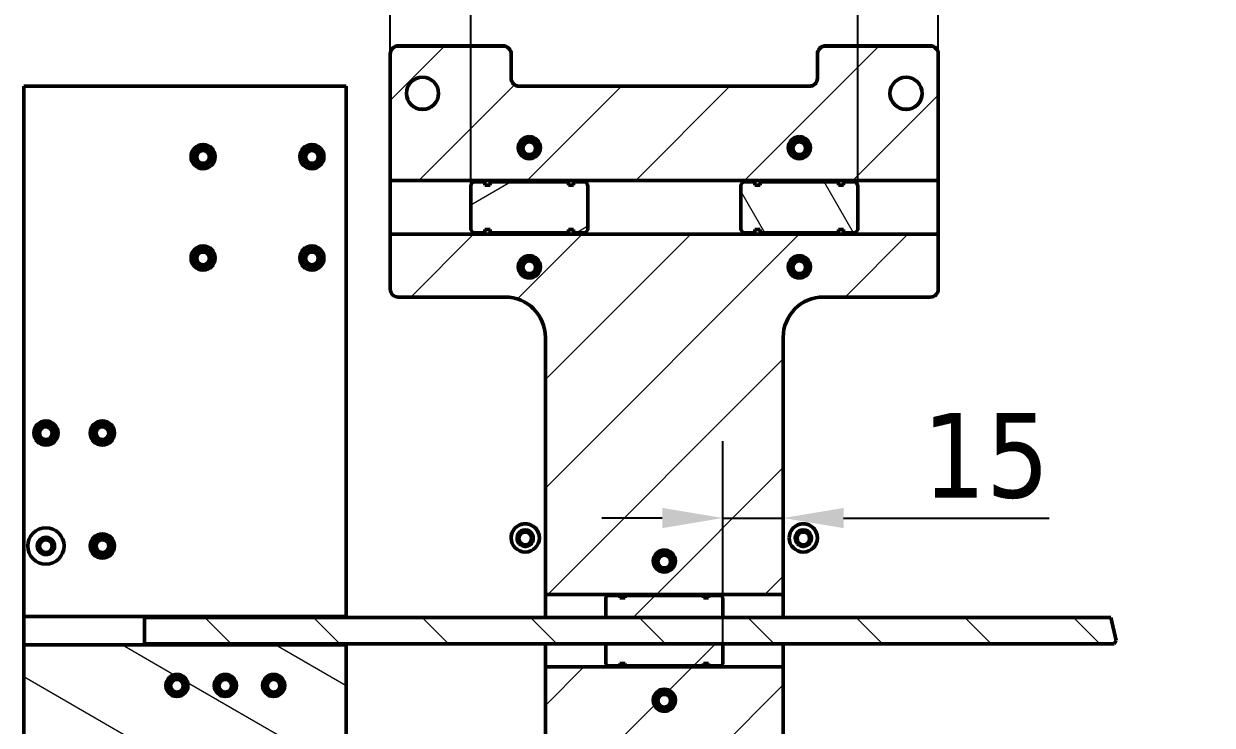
# Model space of a CAD drawing. Header units: millimetres. Extents: x -1901 to 2520, y -3919 to 1782.
# Drawn here: x 198.3 to 493.2, y 511.4 to 685.4 of the extents above; entities that cross this region are included whole.
import ezdxf

# ---------------------------------------------------------------- set-up
doc = ezdxf.new("R2010")
doc.units = ezdxf.units.MM
doc.header["$LTSCALE"] = 6
for name, color, linetype, lineweight in [('Break Line (ISO)', 7, 'Continuous', 50), ('Dimension (ISO)', 7, 'Continuous', 25), ('Hatch (ISO)', 7, 'Continuous', 18), ('Visible (ISO)', 7, 'Continuous', 50)]:
    doc.layers.add(name, color=color, linetype=linetype, lineweight=lineweight)
doc.styles.add('Note Text (ISO)', font='tahoma.ttf')
doc.dimstyles.new('Default - Method 1b (ISO)', dxfattribs={"dimscale": 6, "dimtxt": 3.5, "dimasz": 2.5, "dimexe": 3.175, "dimexo": 0, "dimgap": 0.762, "dimtad": 1, "dimtoh": 1, "dimrnd": 1e-08, "dimtxsty": 'Note Text (ISO)', "dimcen": 0.09, "dimdle": 10, "dimclrd": 256, "dimclre": 256, "dimclrt": 256, "dimazin": 2, "dimtfac": 1, "dimtmove": 0, "dimatfit": 3, "dimfxl": 0, "dimtolj": 1, "dimlwd": -1, "dimlwe": -1, "dimarcsym": 0})
pattern_1 = [(45, (0, 0), (-13.4704, 13.4704), [])]

# ---------------------------------------------------------------- blocks, each defined once
blk = doc.blocks.new('*D40')
at = {"layer": 'Defpoints', "color": 0}
for p in [(309.2, 692.77), (289.2, 646.49), (309.2, 639.82)]:
    blk.add_point(p, dxfattribs=at)
at = {"layer": 'Dimension (ISO)'}
for p, q in [((289.2, 646.49), (289.2, 711.82)), ((309.2, 639.82), (309.2, 711.82)), ((274.2, 692.77), (221.23, 692.77)), ((309.2, 692.77), (289.2, 692.77)), ((324.2, 692.77), (339.2, 692.77))]:
    blk.add_line(p, q, dxfattribs=at)
for points in [[(274.2, 695.27), (274.2, 690.27), (289.2, 692.77)], [(324.2, 695.27), (324.2, 690.27), (309.2, 692.77)]]:
    blk.add_solid(points, dxfattribs=at)
at = {"layer": 'Dimension (ISO)', "insert": (225.8, 719.21), "char_height": 21, "attachment_point": 1, "style": 'Note Text (ISO)'}
blk.add_mtext('\\A1;20', dxfattribs=at)
blk = doc.blocks.new('*D41')
at = {"layer": 'Defpoints', "color": 0}
for p in [(405.2, 692.77), (309.2, 645.34), (405.2, 639.82)]:
    blk.add_point(p, dxfattribs=at)
at = {"layer": 'Dimension (ISO)'}
for p, q in [((309.2, 645.34), (309.2, 711.82)), ((405.2, 639.82), (405.2, 711.82)), ((324.2, 692.77), (390.2, 692.77))]:
    blk.add_line(p, q, dxfattribs=at)
for points in [[(324.2, 695.27), (324.2, 690.27), (309.2, 692.77)], [(390.2, 695.27), (390.2, 690.27), (405.2, 692.77)]]:
    blk.add_solid(points, dxfattribs=at)
at = {"layer": 'Dimension (ISO)', "insert": (342.38, 719.2), "char_height": 21, "attachment_point": 1, "style": 'Note Text (ISO)'}
blk.add_mtext('\\A1;96', dxfattribs=at)
blk = doc.blocks.new('*D42')
at = {"layer": 'Defpoints', "color": 0}
for p in [(425.2, 692.77), (405.2, 645.34), (425.2, 639.82)]:
    blk.add_point(p, dxfattribs=at)
at = {"layer": 'Dimension (ISO)'}
for p, q in [((405.2, 645.34), (405.2, 711.82)), ((425.2, 639.82), (425.2, 711.82)), ((390.2, 692.77), (375.2, 692.77)), ((405.2, 692.77), (425.2, 692.77)), ((440.2, 692.77), (493.17, 692.77))]:
    blk.add_line(p, q, dxfattribs=at)
for points in [[(390.2, 695.27), (390.2, 690.27), (405.2, 692.77)], [(440.2, 695.27), (440.2, 690.27), (425.2, 692.77)]]:
    blk.add_solid(points, dxfattribs=at)
at = {"layer": 'Dimension (ISO)', "insert": (459.77, 719.21), "char_height": 21, "attachment_point": 1, "style": 'Note Text (ISO)'}
blk.add_mtext('\\A1;20', dxfattribs=at)
blk = doc.blocks.new('*D46')
at = {"layer": 'Defpoints', "color": 0}
for p in [(386.7, 562.78), (386.7, 543.82), (371.7, 531.57)]:
    blk.add_point(p, dxfattribs=at)
at = {"layer": 'Dimension (ISO)'}
for p, q in [((371.7, 531.57), (371.7, 581.83)), ((386.7, 543.82), (386.7, 581.83)), ((356.7, 562.78), (341.7, 562.78)), ((371.7, 562.78), (386.7, 562.78)), ((401.7, 562.78), (452.68, 562.78))]:
    blk.add_line(p, q, dxfattribs=at)
for points in [[(356.7, 565.28), (356.7, 560.28), (371.7, 562.78)], [(401.7, 565.28), (401.7, 560.28), (386.7, 562.78)]]:
    blk.add_solid(points, dxfattribs=at)
at = {"layer": 'Dimension (ISO)', "insert": (421.27, 588.86), "char_height": 21, "attachment_point": 1, "style": 'Note Text (ISO)'}
blk.add_mtext('\\A1;15', dxfattribs=at)

msp = doc.modelspace()

# ---------------------------------------------------------------- hatches: boundary and pattern name
at = {"layer": 'Hatch (ISO)'}
h = msp.add_hatch(dxfattribs=at)
h.set_pattern_fill('ANSI31', color=256, scale=152.4, style=0)
h.set_pattern_definition(pattern_1)
h.paths.add_polyline_path([(289.2, 441.846), (425.2, 441.846), (425.2, 462.637), (289.2, 462.637)])
edge = h.paths.add_edge_path(flags=0)
edge.add_ellipse((297.2, 451.596), major_axis=(0, 4), ratio=0.9999952, start_angle=0, end_angle=360)
edge = h.paths.add_edge_path(flags=0)
edge.add_ellipse((417.2, 451.596), major_axis=(0, 4), ratio=0.9999952, start_angle=0, end_angle=360)
edge = h.paths.add_edge_path(flags=0)
edge.add_ellipse((390.7, 455.079), major_axis=(0, -2.75), ratio=0.9999952, start_angle=0, end_angle=360)
edge = h.paths.add_edge_path(flags=0)
edge.add_ellipse((323.7, 455.079), major_axis=(0, -2.75), ratio=0.9999952, start_angle=0, end_angle=360)
edge = h.paths.add_edge_path()
edge.add_ellipse((423.2, 490.113), major_axis=(0, 2), ratio=0.9999952, start_angle=270, end_angle=360)
edge.add_line((423.2, 492.113), (396.7, 492.113))
edge.add_ellipse((396.7, 502.114), major_axis=(0, -10), ratio=0.9999952, start_angle=270, end_angle=360, ccw=False)
edge.add_line((386.7, 502.114), (386.7, 525.851))
edge.add_line((386.7, 525.851), (327.7, 525.851))
edge.add_line((327.7, 525.851), (327.7, 502.114))
edge.add_ellipse((317.7, 502.114), major_axis=(0, -10), ratio=0.9999952, start_angle=0, end_angle=90, ccw=False)
edge.add_line((317.7, 492.113), (305.6, 492.113))
edge.add_line((305.6, 492.113), (291.2, 492.113))
edge.add_ellipse((291.2, 490.113), major_axis=(0, 2), ratio=0.9999952, start_angle=0, end_angle=7.52425)
edge.add_ellipse((291.2, 490.113), major_axis=(0, 2), ratio=0.9999952, start_angle=7.52425, end_angle=90)
edge.add_line((289.2, 490.113), (289.2, 477.015))
edge.add_line((289.2, 477.015), (425.2, 477.015))
edge.add_line((425.2, 477.015), (425.2, 490.113))
edge = h.paths.add_edge_path(flags=0)
edge.add_ellipse((323.7, 484.613), major_axis=(0, -2.75), ratio=0.9999952, start_angle=0, end_angle=360)
edge = h.paths.add_edge_path(flags=0)
edge.add_ellipse((390.7, 484.613), major_axis=(0, -2.75), ratio=0.9999952, start_angle=0, end_angle=360)
edge = h.paths.add_edge_path(flags=0)
edge.add_ellipse((357.2, 517.596), major_axis=(0, -2.75), ratio=0.9999952, start_angle=0, end_angle=360)
edge = h.paths.add_edge_path()
edge.add_ellipse((317.2, 677.847), major_axis=(0, 2), ratio=0.9999952, start_angle=270, end_angle=360)
edge.add_line((317.2, 679.847), (291.2, 679.847))
edge.add_ellipse((291.2, 677.847), major_axis=(0, 2), ratio=0.9999952, start_angle=0, end_angle=90)
edge.add_line((289.2, 677.847), (289.2, 646.494))
edge.add_line((289.2, 646.494), (425.2, 646.494))
edge.add_line((425.2, 646.494), (425.2, 677.847))
edge.add_ellipse((423.2, 677.847), major_axis=(0, 2), ratio=0.9999952, start_angle=270, end_angle=360)
edge.add_line((423.2, 679.847), (397.2, 679.847))
edge.add_ellipse((397.2, 677.847), major_axis=(0, 2), ratio=0.9999952, start_angle=0, end_angle=90)
edge.add_line((395.2, 677.847), (395.2, 671.847))
edge.add_ellipse((393.2, 671.847), major_axis=(0, -2), ratio=0.9999952, start_angle=0, end_angle=90, ccw=False)
edge.add_line((393.2, 669.847), (321.2, 669.847))
edge.add_ellipse((321.2, 671.847), major_axis=(0, -2), ratio=0.9999952, start_angle=270, end_angle=360, ccw=False)
edge.add_line((319.2, 671.847), (319.2, 677.847))
edge = h.paths.add_edge_path(flags=0)
edge.add_ellipse((297.2, 668.097), major_axis=(0, 4), ratio=0.9999952, start_angle=0, end_angle=360)
edge = h.paths.add_edge_path(flags=0)
edge.add_ellipse((417.2, 668.097), major_axis=(0, 4), ratio=0.9999952, start_angle=0, end_angle=360)
edge = h.paths.add_edge_path(flags=0)
edge.add_ellipse((390.7, 654.614), major_axis=(0, 2.75), ratio=0.9999952, start_angle=0, end_angle=360)
edge = h.paths.add_edge_path(flags=0)
edge.add_ellipse((323.7, 654.614), major_axis=(0, 2.75), ratio=0.9999952, start_angle=0, end_angle=360)
edge = h.paths.add_edge_path()
edge.add_line((289.2, 633.156), (289.2, 619.58))
edge.add_ellipse((291.2, 619.58), major_axis=(0, -2), ratio=0.9999952, start_angle=270, end_angle=360)
edge.add_line((291.2, 617.58), (317.7, 617.58))
edge.add_ellipse((317.7, 607.58), major_axis=(0, 10), ratio=0.9999952, start_angle=270, end_angle=360, ccw=False)
edge.add_line((327.7, 607.58), (327.7, 543.819))
edge.add_line((327.7, 543.819), (386.7, 543.819))
edge.add_line((386.7, 543.819), (386.7, 607.58))
edge.add_ellipse((396.7, 607.58), major_axis=(0, 10), ratio=0.9999952, start_angle=0, end_angle=90, ccw=False)
edge.add_line((396.7, 617.58), (423.2, 617.58))
edge.add_ellipse((423.2, 619.58), major_axis=(0, -2), ratio=0.9999952, start_angle=0, end_angle=90)
edge.add_line((425.2, 619.58), (425.2, 633.156))
edge.add_line((425.2, 633.156), (289.2, 633.156))
edge = h.paths.add_edge_path(flags=0)
edge.add_ellipse((323.7, 625.08), major_axis=(0, 2.75), ratio=0.9999952, start_angle=0, end_angle=360)
edge = h.paths.add_edge_path(flags=0)
edge.add_ellipse((390.7, 625.08), major_axis=(0, 2.75), ratio=0.9999952, start_angle=0, end_angle=360)
edge = h.paths.add_edge_path(flags=0)
edge.add_ellipse((357.2, 552.097), major_axis=(0, -2.75), ratio=0.9999952, start_angle=0, end_angle=360)
h = msp.add_hatch(dxfattribs=at)
h.set_pattern_fill('ANSI31', color=256, scale=152.4, angle=-14.99998, style=0)
h.set_pattern_definition([(30, (0, 0), (-9.525, 16.4978), [])])
edge = h.paths.add_edge_path()
edge.add_line((333.4, 634.31), (334.7, 634.31))
edge.add_line((334.7, 634.31), (334.7, 633.527))
edge.add_line((334.7, 633.527), (337.7, 633.527))
edge.add_spline(control_points=[(337.7, 633.527), (337.967, 633.929), (338.2, 634.31)], knot_values=[0, 0, 0, 0.0929121, 0.0929121, 0.0929121], weights=[1, 1.000897, 1], degree=2, periodic=0)
edge.add_line((338.2, 634.31), (338.2, 645.34))
edge.add_spline(control_points=[(338.2, 645.34), (337.967, 645.721), (337.7, 646.123)], knot_values=[0, 0, 0, 0.0929121, 0.0929121, 0.0929121], weights=[1, 1.000897, 1], degree=2, periodic=0)
edge.add_line((337.7, 646.123), (334.7, 646.123))
edge.add_line((334.7, 646.123), (334.7, 645.34))
edge.add_line((334.7, 645.34), (333.4, 645.34))
edge.add_line((333.4, 645.34), (333.4, 646.123))
edge.add_line((333.4, 646.123), (314, 646.123))
edge.add_line((314, 646.123), (314, 645.34))
edge.add_line((314, 645.34), (312.7, 645.34))
edge.add_line((312.7, 645.34), (312.7, 646.123))
edge.add_line((312.7, 646.123), (309.7, 646.123))
edge.add_spline(control_points=[(309.7, 646.123), (309.433, 645.721), (309.2, 645.34)], knot_values=[0, 0, 0, 0.0929121, 0.0929121, 0.0929121], weights=[1, 1.000897, 1], degree=2, periodic=0)
edge.add_line((309.2, 645.34), (309.2, 634.31))
edge.add_spline(control_points=[(309.2, 634.31), (309.433, 633.929), (309.7, 633.527)], knot_values=[0, 0, 0, 0.0929121, 0.0929121, 0.0929121], weights=[1, 1.000897, 1], degree=2, periodic=0)
edge.add_line((309.7, 633.527), (312.7, 633.527))
edge.add_line((312.7, 633.527), (312.7, 634.31))
edge.add_line((312.7, 634.31), (314, 634.31))
edge.add_line((314, 634.31), (314, 633.527))
edge.add_line((314, 633.527), (333.4, 633.527))
edge.add_line((333.4, 633.527), (333.4, 634.31))
h = msp.add_hatch(dxfattribs=at)
h.set_pattern_fill('ANSI31', color=256, scale=152.4, angle=75.00018, style=0)
h.set_pattern_definition([(120.0002, (0, 0), (-16.49775, -9.52505), [])])
edge = h.paths.add_edge_path()
edge.add_line((400.4, 634.31), (401.7, 634.31))
edge.add_line((401.7, 634.31), (401.7, 633.527))
edge.add_line((401.7, 633.527), (404.7, 633.527))
edge.add_spline(control_points=[(404.7, 633.527), (404.967, 633.929), (405.2, 634.31)], knot_values=[0, 0, 0, 0.0929121, 0.0929121, 0.0929121], weights=[1, 1.000897, 1], degree=2, periodic=0)
edge.add_line((405.2, 634.31), (405.2, 645.34))
edge.add_spline(control_points=[(405.2, 645.34), (404.967, 645.721), (404.7, 646.123)], knot_values=[0, 0, 0, 0.0929121, 0.0929121, 0.0929121], weights=[1, 1.000897, 1], degree=2, periodic=0)
edge.add_line((404.7, 646.123), (401.7, 646.123))
edge.add_line((401.7, 646.123), (401.7, 645.34))
edge.add_line((401.7, 645.34), (400.4, 645.34))
edge.add_line((400.4, 645.34), (400.4, 646.123))
edge.add_line((400.4, 646.123), (381, 646.123))
edge.add_line((381, 646.123), (381, 645.34))
edge.add_line((381, 645.34), (379.7, 645.34))
edge.add_line((379.7, 645.34), (379.7, 646.123))
edge.add_line((379.7, 646.123), (376.7, 646.123))
edge.add_spline(control_points=[(376.7, 646.123), (376.433, 645.721), (376.2, 645.34)], knot_values=[0, 0, 0, 0.0929121, 0.0929121, 0.0929121], weights=[1, 1.000897, 1], degree=2, periodic=0)
edge.add_line((376.2, 645.34), (376.2, 634.31))
edge.add_spline(control_points=[(376.2, 634.31), (376.433, 633.929), (376.7, 633.527)], knot_values=[0, 0, 0, 0.0929121, 0.0929121, 0.0929121], weights=[1, 1.000897, 1], degree=2, periodic=0)
edge.add_line((376.7, 633.527), (379.7, 633.527))
edge.add_line((379.7, 633.527), (379.7, 634.31))
edge.add_line((379.7, 634.31), (381, 634.31))
edge.add_line((381, 634.31), (381, 633.527))
edge.add_line((381, 633.527), (400.4, 633.527))
edge.add_line((400.4, 633.527), (400.4, 634.31))
h = msp.add_hatch(dxfattribs=at)
h.set_pattern_fill('ANSI31', color=256, scale=152.4, style=0)
h.set_pattern_definition(pattern_1)
edge = h.paths.add_edge_path()
edge.add_line((366.9, 526.671), (368.2, 526.671))
edge.add_line((368.2, 526.671), (368.2, 526.123))
edge.add_line((368.2, 526.123), (371.2, 526.123))
edge.add_spline(control_points=[(371.2, 526.123), (371.458, 526.404), (371.7, 526.671)], knot_values=[0, 0, 0, 0.0741901, 0.0741901, 0.0741901], weights=[1, 1.0004392, 1], degree=2, periodic=0)
edge.add_line((371.7, 526.671), (371.7, 531.571))
edge.add_line((371.7, 531.571), (342.7, 531.571))
edge.add_line((342.7, 531.571), (342.7, 526.671))
edge.add_spline(control_points=[(342.7, 526.671), (342.942, 526.404), (343.2, 526.123)], knot_values=[0, 0, 0, 0.0741901, 0.0741901, 0.0741901], weights=[1, 1.0004392, 1], degree=2, periodic=0)
edge.add_line((343.2, 526.123), (346.2, 526.123))
edge.add_line((346.2, 526.123), (346.2, 526.671))
edge.add_line((346.2, 526.671), (347.5, 526.671))
edge.add_line((347.5, 526.671), (347.5, 526.123))
edge.add_line((347.5, 526.123), (366.9, 526.123))
edge.add_line((366.9, 526.123), (366.9, 526.671))
edge = h.paths.add_edge_path()
edge.add_line((368.2, 542.999), (366.9, 542.999))
edge.add_line((366.9, 542.999), (366.9, 543.547))
edge.add_line((366.9, 543.547), (347.5, 543.547))
edge.add_line((347.5, 543.547), (347.5, 542.999))
edge.add_line((347.5, 542.999), (346.2, 542.999))
edge.add_line((346.2, 542.999), (346.2, 543.547))
edge.add_line((346.2, 543.547), (343.2, 543.547))
edge.add_spline(control_points=[(343.2, 543.547), (342.942, 543.266), (342.7, 542.999)], knot_values=[0, 0, 0, 0.0741901, 0.0741901, 0.0741901], weights=[1, 1.0004392, 1], degree=2, periodic=0)
edge.add_line((342.7, 542.999), (342.7, 538.099))
edge.add_line((342.7, 538.099), (371.7, 538.099))
edge.add_line((371.7, 538.099), (371.7, 542.999))
edge.add_spline(control_points=[(371.7, 542.999), (371.458, 543.266), (371.2, 543.547)], knot_values=[0, 0, 0, 0.0741901, 0.0741901, 0.0741901], weights=[1, 1.0004392, 1], degree=2, periodic=0)
edge.add_line((371.2, 543.547), (368.2, 543.547))
edge.add_line((368.2, 543.547), (368.2, 542.999))
h = msp.add_hatch(dxfattribs=at)
h.set_pattern_fill('ANSI31', color=256, scale=152.4, angle=90.00021, style=0)
h.set_pattern_definition([(135.0002, (0, 0), (-13.47033, -13.47043), [])])
h.paths.add_polyline_path([(469.301, 532.394), (467.973, 538.099), (371.7, 538.099), (342.7, 538.099), (228.251, 538.099), (228.251, 531.571), (342.7, 531.571), (371.7, 531.571), (468.807, 531.571)])
h = msp.add_hatch(dxfattribs=at)
h.set_pattern_fill('ANSI31', color=256, scale=152.4, angle=105.00025, style=0)
h.set_pattern_definition([(150.0002, (0, 0), (-9.5249, -16.4978), [])])
h.paths.add_polyline_path([(278.251, 439.846), (278.251, 531.345), (198.251, 531.345), (198.251, 439.846)])
edge = h.paths.add_edge_path(flags=0)
edge.add_ellipse((242.751, 482.421), major_axis=(0, -3), ratio=0.9999952, start_angle=0, end_angle=360)
edge = h.paths.add_edge_path(flags=0)
edge.add_ellipse((269.751, 457.271), major_axis=(0, -3), ratio=0.9999952, start_angle=0, end_angle=360)
edge = h.paths.add_edge_path(flags=0)
edge.add_ellipse((242.751, 457.271), major_axis=(0, -3), ratio=0.9999952, start_angle=0, end_angle=360)
edge = h.paths.add_edge_path(flags=0)
edge.add_ellipse((269.751, 482.421), major_axis=(0, -3), ratio=0.9999952, start_angle=0, end_angle=360)
edge = h.paths.add_edge_path(flags=0)
edge.add_ellipse((236.251, 521.253), major_axis=(0, 2.75), ratio=0.9999952, start_angle=0, end_angle=360)
edge = h.paths.add_edge_path(flags=0)
edge.add_ellipse((248.251, 521.253), major_axis=(0, 2.75), ratio=0.9999952, start_angle=0, end_angle=360)
edge = h.paths.add_edge_path(flags=0)
edge.add_ellipse((260.251, 521.253), major_axis=(0, 2.75), ratio=0.9999952, start_angle=0, end_angle=360)

# ---------------------------------------------------------------- linework, layer by layer
at = {"layer": 'Break Line (ISO)'}
for p, q in [((469.301, 532.394), (467.973, 538.099)), ((468.807, 531.571), (469.301, 532.394))]:
    msp.add_line(p, q, dxfattribs=at)
at = {"layer": 'Visible (ISO)'}
for p, q in [((291.2, 679.891), (317.2, 679.891)), ((317.2, 679.847), (291.2, 679.847)), ((397.2, 679.891), (423.2, 679.891)), ((423.2, 679.847), (397.2, 679.847)), ((289.2, 677.891), (289.2, 677.847)), ((289.2, 677.847), (289.2, 646.494)), ((319.2, 677.847), (319.2, 677.891)), ((319.2, 671.847), (319.2, 677.847)), ((395.2, 677.891), (395.2, 677.847)), ((395.2, 677.847), (395.2, 671.847)), ((425.2, 677.847), (425.2, 677.891)), ((425.2, 646.494), (425.2, 677.847)), ((278.251, 669.877), (198.251, 669.877)), ((198.251, 669.877), (198.251, 669.847)), ((278.251, 669.847), (198.251, 669.847)), ((198.251, 669.847), (198.251, 538.324)), ((278.251, 669.877), (278.251, 669.847)), ((278.251, 538.324), (278.251, 669.847)), ((321.2, 669.891), (393.2, 669.891)), ((393.2, 669.847), (321.2, 669.847)), ((240.751, 652.454), (240.751, 652.333)), ((244.751, 652.454), (244.751, 652.333)), ((267.751, 652.454), (267.751, 652.333)), ((271.751, 652.454), (271.751, 652.333)), ((321.7, 654.646), (321.7, 654.492)), ((325.7, 654.646), (325.7, 654.492)), ((388.7, 654.646), (388.7, 654.492)), ((392.7, 654.646), (392.7, 654.492)), ((289.2, 646.494), (425.2, 646.494)), ((289.2, 633.156), (289.2, 646.494)), ((312.7, 646.123), (309.7, 646.123)), ((312.7, 645.34), (312.7, 646.123)), ((333.4, 646.123), (314, 646.123)), ((314, 646.123), (314, 645.34)), ((333.4, 645.34), (333.4, 646.123)), ((337.7, 646.123), (334.7, 646.123)), ((334.7, 646.123), (334.7, 645.34)), ((379.7, 646.123), (376.7, 646.123)), ((379.7, 645.34), (379.7, 646.123)), ((400.4, 646.123), (381, 646.123)), ((381, 646.123), (381, 645.34)), ((400.4, 645.34), (400.4, 646.123)), ((404.7, 646.123), (401.7, 646.123)), ((401.7, 646.123), (401.7, 645.34)), ((425.2, 646.494), (425.2, 633.156)), ((309.2, 645.34), (309.2, 634.31)), ((314, 645.34), (312.7, 645.34)), ((334.7, 645.34), (333.4, 645.34)), ((338.2, 634.31), (338.2, 645.34)), ((376.2, 645.34), (376.2, 634.31)), ((381, 645.34), (379.7, 645.34)), ((401.7, 645.34), (400.4, 645.34)), ((405.2, 634.31), (405.2, 645.34)), ((312.7, 633.527), (312.7, 634.31)), ((312.7, 634.31), (314, 634.31)), ((314, 634.31), (314, 633.527)), ((333.4, 634.31), (334.7, 634.31)), ((333.4, 633.527), (333.4, 634.31)), ((334.7, 634.31), (334.7, 633.527)), ((379.7, 633.527), (379.7, 634.31)), ((379.7, 634.31), (381, 634.31)), ((381, 634.31), (381, 633.527)), ((400.4, 634.31), (401.7, 634.31)), ((400.4, 633.527), (400.4, 634.31)), ((401.7, 634.31), (401.7, 633.527)), ((289.2, 633.156), (289.2, 619.58)), ((425.2, 633.156), (289.2, 633.156)), ((309.7, 633.527), (312.7, 633.527)), ((314, 633.527), (333.4, 633.527)), ((334.7, 633.527), (337.7, 633.527)), ((376.7, 633.527), (379.7, 633.527)), ((381, 633.527), (400.4, 633.527)), ((401.7, 633.527), (404.7, 633.527)), ((425.2, 619.58), (425.2, 633.156)), ((240.751, 627.304), (240.751, 627.183)), ((244.751, 627.304), (244.751, 627.183)), ((267.751, 627.304), (267.751, 627.183)), ((271.751, 627.304), (271.751, 627.183)), ((321.7, 625.111), (321.7, 624.958)), ((325.7, 625.111), (325.7, 624.958)), ((388.7, 625.111), (388.7, 624.958)), ((392.7, 625.111), (392.7, 624.958)), ((291.2, 617.58), (317.7, 617.58)), ((396.7, 617.58), (423.2, 617.58)), ((327.7, 607.58), (327.7, 543.819)), ((386.7, 543.819), (386.7, 607.58)), ((201.751, 583.911), (201.751, 583.804)), ((205.751, 583.911), (205.751, 583.804)), ((215.751, 583.911), (215.751, 583.804)), ((219.751, 583.911), (219.751, 583.804)), ((319.2, 557.849), (319.2, 557.842)), ((320.7, 557.842), (320.7, 557.735)), ((324.7, 557.842), (324.7, 557.735)), ((326.2, 557.849), (326.2, 557.842)), ((388.2, 557.849), (388.2, 557.842)), ((389.7, 557.842), (389.7, 557.735)), ((393.7, 557.842), (393.7, 557.735)), ((395.2, 557.849), (395.2, 557.842)), ((199.251, 555.845), (199.251, 555.847)), ((201.751, 555.927), (201.751, 555.82)), ((205.751, 555.927), (205.751, 555.82)), ((208.251, 555.845), (208.251, 555.847)), ((215.751, 555.911), (215.751, 555.804)), ((219.751, 555.911), (219.751, 555.804)), ((355.2, 552.129), (355.2, 551.976)), ((359.2, 552.129), (359.2, 551.976)), ((327.7, 543.819), (386.7, 543.819)), ((327.7, 543.819), (327.7, 538.099)), ((342.7, 542.999), (342.7, 538.099)), ((346.2, 543.547), (343.2, 543.547)), ((346.2, 542.999), (346.2, 543.547)), ((347.5, 542.999), (346.2, 542.999)), ((366.9, 543.547), (347.5, 543.547)), ((347.5, 543.547), (347.5, 542.999)), ((366.9, 542.999), (366.9, 543.547)), ((368.2, 542.999), (366.9, 542.999)), ((371.2, 543.547), (368.2, 543.547)), ((368.2, 543.547), (368.2, 542.999)), ((371.7, 538.099), (371.7, 542.999)), ((386.7, 538.099), (386.7, 543.819)), ((198.251, 538.324), (278.251, 538.324)), ((198.251, 531.345), (198.251, 538.324)), ((467.973, 538.099), (228.251, 538.099)), ((228.251, 538.099), (228.251, 531.571)), ((278.251, 538.324), (278.251, 538.099)), ((342.7, 538.099), (371.7, 538.099)), ((278.251, 531.345), (198.251, 531.345)), ((198.251, 531.345), (198.251, 439.846)), ((228.251, 531.571), (468.807, 531.571)), ((278.251, 531.571), (278.251, 531.345)), ((278.251, 439.846), (278.251, 531.345)), ((327.7, 531.571), (327.7, 525.851)), ((371.7, 531.571), (342.7, 531.571)), ((342.7, 531.571), (342.7, 526.671)), ((371.7, 526.671), (371.7, 531.571)), ((386.7, 525.851), (386.7, 531.571)), ((386.7, 525.851), (327.7, 525.851)), ((327.7, 525.851), (327.7, 502.114)), ((343.2, 526.123), (346.2, 526.123)), ((346.2, 526.123), (346.2, 526.671)), ((346.2, 526.671), (347.5, 526.671)), ((347.5, 526.671), (347.5, 526.123)), ((347.5, 526.123), (366.9, 526.123)), ((366.9, 526.671), (368.2, 526.671)), ((366.9, 526.123), (366.9, 526.671)), ((368.2, 526.671), (368.2, 526.123)), ((368.2, 526.123), (371.2, 526.123)), ((386.7, 502.114), (386.7, 525.851)), ((234.251, 521.287), (234.251, 521.165)), ((238.251, 521.287), (238.251, 521.165)), ((246.251, 521.287), (246.251, 521.165)), ((250.251, 521.287), (250.251, 521.165)), ((258.251, 521.287), (258.251, 521.165)), ((262.251, 521.287), (262.251, 521.165)), ((355.2, 517.629), (355.2, 517.476)), ((359.2, 517.629), (359.2, 517.476))]:
    msp.add_line(p, q, dxfattribs=at)
for centre, major_axis, start_param, end_param in [((291.2, 677.891), (-2, 0), 4.712389, 6.2831853), ((291.2, 677.847), (0, 2), 0, 1.5707963), ((317.2, 677.891), (2, 0), 0, 1.5707963), ((317.2, 677.847), (0, 2), 4.712389, 6.2831853), ((397.2, 677.891), (-2, 0), 4.712389, 6.2831853), ((397.2, 677.847), (0, 2), 0, 1.5707963), ((423.2, 677.891), (2, 0), 0, 1.5707963), ((423.2, 677.847), (0, 2), 4.712389, 6.2831853), ((321.2, 671.891), (-2, 0), 0, 1.5707963), ((321.2, 671.847), (0, -2), 4.712389, 6.2831853), ((393.2, 671.891), (2, 0), 4.712389, 6.2831853), ((393.2, 671.847), (0, -2), 0, 1.5707963), ((297.2, 668.141), (-4, 0), 0.00553, 3.1360627), ((417.2, 668.141), (-4, 0), 0.00553, 3.1360627), ((323.7, 654.643), (-2.15, 0), 1.6750762, 7.7497018), ((323.7, 654.646), (2, 0), 0, 3.1415927), ((390.7, 654.643), (-2.15, 0), 1.6750704, 7.7496959), ((390.7, 654.646), (2, 0), 0, 3.1415927), ((242.751, 652.453), (-3, 0), 0.0050781, 3.1365146), ((269.751, 652.453), (-3, 0), 0.0050781, 3.1365146), ((323.7, 654.643), (-2.75, 0), 0.0052546, 3.136338), ((323.7, 654.646), (-2.15, -0.001), 0, 1.368178), ((323.7, 654.646), (2.15, 0), 4.9144317, 6.2826097), ((390.7, 654.643), (2.75, 0), 3.1468473, 6.2779307), ((390.7, 654.646), (-2.15, -0.001), 0, 1.3681721), ((390.7, 654.646), (2.15, 0), 4.9144259, 6.2826097), ((242.751, 627.303), (-3, 0), 0.0051182, 3.1364745), ((269.751, 627.303), (-3, 0), 0.0051182, 3.1364745), ((323.7, 625.109), (-2.15, 0), 1.67507, 7.7496956), ((323.7, 625.111), (2, 0), 0, 3.1415927), ((390.7, 625.109), (-2.15, 0), 1.67507, 7.7496956), ((390.7, 625.111), (2, 0), 0, 3.1415927), ((323.7, 625.109), (-2.75, 0), 0.005306, 3.1362866), ((323.7, 625.111), (-2.15, -0.001), 0, 1.3681718), ((323.7, 625.111), (2.15, 0), 4.9144256, 6.2826097), ((390.7, 625.109), (2.75, 0), 3.1468987, 6.2778793), ((390.7, 625.111), (-2.15, -0.001), 0, 1.3681718), ((390.7, 625.111), (2.15, 0), 4.9144256, 6.2826097), ((291.2, 619.58), (0, -2), 4.712389, 6.2831853), ((423.2, 619.58), (0, -2), 0, 1.5707963), ((317.7, 607.58), (0, 10), 4.712389, 6.2831853), ((396.7, 607.58), (0, 10), 0, 1.5707963), ((203.751, 583.911), (2, 0), 0, 3.1415927), ((217.751, 583.911), (2, 0), 0, 3.1415927), ((203.751, 583.878), (-3, 0), 0.0051875, 3.1364052), ((203.751, 583.909), (-2.5, 0), 0.0061874, 3.1354052), ((203.751, 583.911), (-2.15, -0.001), 0, 3.1404415), ((217.751, 583.878), (-3, 0), 0.0051875, 3.1364052), ((217.751, 583.909), (-2.5, 0), 0.0061874, 3.1354052), ((217.751, 583.911), (-2.15, -0.001), 0, 3.1404415), ((322.7, 557.849), (3.5, 0), 0, 3.1415927), ((391.7, 557.849), (3.5, 0), 0, 3.1415927), ((203.751, 555.927), (2, 0), 0, 3.1415927), ((217.751, 555.911), (2, 0), 0, 3.1415927), ((322.7, 557.842), (2, 0), 0, 3.1415927), ((391.7, 557.842), (2, 0), 0, 3.1415927), ((203.751, 555.927), (-2.15, 0), 0.0191177, 3.1224749), ((203.751, 555.924), (2.15, 0), 3.1601347, 6.2646432), ((203.751, 555.847), (-2.15, -0.001), 0, 3.1404415), ((217.751, 555.878), (-3, 0), 0.0052321, 3.1363605), ((217.751, 555.909), (-2.5, 0), 0.0061874, 3.1354052), ((217.751, 555.911), (-2.15, -0.001), 0, 3.1404415), ((357.2, 552.126), (2.75, 0), 3.1470257, 6.2777523), ((357.2, 552.126), (-2.15, 0), 1.6750696, 7.7496952), ((357.2, 552.129), (-2.15, -0.001), 0, 1.3681714), ((357.2, 552.129), (2, 0), 0, 3.1415927), ((357.2, 552.129), (2.15, 0), 4.9144252, 6.2826097), ((236.251, 521.285), (-2.75, 0), 0.005768, 3.1358247), ((248.251, 521.285), (-2.75, 0), 0.005768, 3.1358247), ((260.251, 521.285), (-2.75, 0), 0.005768, 3.1358247), ((357.2, 517.627), (-2.15, 0), 1.6750689, 7.7496945), ((357.2, 517.629), (2, 0), 0, 3.1415927), ((357.2, 517.627), (2.75, 0), 3.1470857, 6.2776922), ((357.2, 517.629), (-2.15, -0.001), 0, 1.3681707), ((357.2, 517.629), (2.15, 0), 4.9144245, 6.2826097)]:
    msp.add_ellipse(centre, major_axis=major_axis, ratio=0.9999952, start_param=start_param, end_param=end_param, dxfattribs=at)
for centre, major_axis, ratio in [((297.2, 668.097), (0, 4), 0.9999952), ((417.2, 668.097), (0, 4), 0.9999952), ((242.751, 652.422), (0, -3), 0.9999952), ((269.751, 652.422), (0, -3), 0.9999952), ((323.7, 654.614), (0, 2.75), 0.9999952), ((323.7, 654.492), (2, 0), 0.9999952), ((323.7, 654.491), (1.571, 0), 0.9999952), ((390.7, 654.614), (0, 2.75), 0.9999952), ((390.7, 654.492), (2, 0), 0.9999952), ((390.7, 654.491), (1.571, 0), 0.9999952), ((242.751, 652.453), (2.15, 0), 0.9999952), ((242.751, 652.333), (2, 0), 0.9999952), ((242.751, 652.331), (1.571, 0), 0.9999952), ((269.751, 652.453), (2.15, 0), 0.9999952), ((269.751, 652.333), (2, 0), 0.9999952), ((269.751, 652.331), (1.571, 0), 0.9999952), ((242.751, 627.272), (0, -3), 0.9999952), ((242.751, 627.303), (2.15, 0), 0.9999952), ((242.751, 627.183), (2, 0), 0.9999952), ((242.751, 627.181), (1.571, 0), 0.9999952), ((269.751, 627.272), (0, -3), 0.9999952), ((269.751, 627.303), (2.15, 0), 0.9999952), ((269.751, 627.183), (2, 0), 0.9999952), ((269.751, 627.181), (1.571, 0), 0.9999952), ((323.7, 625.08), (0, 2.75), 0.9999952), ((323.7, 624.958), (2, 0), 0.9999952), ((323.7, 624.957), (1.571, 0), 0.9999952), ((390.7, 625.08), (0, 2.75), 0.9999952), ((390.7, 624.958), (2, 0), 0.9999952), ((390.7, 624.957), (1.571, 0), 0.9999952), ((203.751, 583.847), (0, -3), 0.9999952), ((203.751, 583.878), (2.5, 0), 0.9999952), ((203.751, 583.804), (-1.488, -1.336), 0.9999995), ((203.751, 583.909), (2.15, 0), 0.9999952), ((203.751, 583.803), (-1.169, -1.049), 0.9999995), ((217.751, 583.847), (0, -3), 0.9999952), ((217.751, 583.878), (2.5, 0), 0.9999952), ((217.751, 583.804), (-1.488, -1.336), 0.9999995), ((217.751, 583.909), (2.15, 0), 0.9999952), ((217.751, 583.803), (-1.169, -1.049), 0.9999995), ((322.7, 557.842), (-3.5, 0), 0.9999952), ((391.7, 557.842), (-3.5, 0), 0.9999952), ((203.751, 555.845), (-4.5, 0), 0.9999952), ((203.751, 555.845), (-1.997, -0.797), 0.9999965), ((203.751, 555.82), (-1.488, -1.336), 0.9999995), ((203.751, 555.819), (-1.169, -1.049), 0.9999995), ((217.751, 555.847), (0, -3), 0.9999952), ((217.751, 555.878), (2.5, 0), 0.9999952), ((217.751, 555.804), (-1.488, -1.336), 0.9999995), ((217.751, 555.909), (2.15, 0), 0.9999952), ((217.751, 555.803), (-1.169, -1.049), 0.9999995), ((322.7, 557.735), (-1.488, -1.336), 0.9999995), ((322.7, 557.733), (-1.169, -1.049), 0.9999995), ((391.7, 557.735), (-1.488, -1.336), 0.9999995), ((391.7, 557.733), (-1.169, -1.049), 0.9999995), ((357.2, 552.097), (0, -2.75), 0.9999952), ((357.2, 551.976), (2, 0), 0.9999952), ((357.2, 551.974), (1.571, 0), 0.9999952), ((236.251, 521.253), (0, 2.75), 0.9999952), ((236.251, 521.285), (2.15, 0), 0.9999952), ((236.251, 521.165), (2, 0), 0.9999952), ((236.251, 521.164), (1.571, 0), 0.9999952), ((248.251, 521.253), (0, 2.75), 0.9999952), ((248.251, 521.285), (2.15, 0), 0.9999952), ((248.251, 521.165), (2, 0), 0.9999952), ((248.251, 521.164), (1.571, 0), 0.9999952), ((260.251, 521.253), (0, 2.75), 0.9999952), ((260.251, 521.285), (2.15, 0), 0.9999952), ((260.251, 521.165), (2, 0), 0.9999952), ((260.251, 521.164), (1.571, 0), 0.9999952), ((357.2, 517.596), (0, -2.75), 0.9999952), ((357.2, 517.476), (2, 0), 0.9999952), ((357.2, 517.474), (1.571, 0), 0.9999952)]:
    msp.add_ellipse(centre, major_axis=major_axis, ratio=ratio, dxfattribs=at)
for points, weights in [([(309.7, 646.123), (309.433, 645.721), (309.2, 645.34)], [1, 1.00089703697, 1]), ([(338.2, 645.34), (337.967, 645.721), (337.7, 646.123)], [1, 1.00089703697, 1]), ([(376.7, 646.123), (376.433, 645.721), (376.2, 645.34)], [1, 1.00089703697, 1]), ([(405.2, 645.34), (404.967, 645.721), (404.7, 646.123)], [1, 1.00089703697, 1]), ([(309.2, 634.31), (309.433, 633.929), (309.7, 633.527)], [1, 1.00089703697, 1]), ([(337.7, 633.527), (337.967, 633.929), (338.2, 634.31)], [1, 1.00089703697, 1]), ([(376.2, 634.31), (376.433, 633.929), (376.7, 633.527)], [1, 1.00089703697, 1]), ([(404.7, 633.527), (404.967, 633.929), (405.2, 634.31)], [1, 1.00089703697, 1]), ([(343.2, 543.547), (342.942, 543.266), (342.7, 542.999)], [1, 1.00043917354, 1]), ([(371.7, 542.999), (371.458, 543.266), (371.2, 543.547)], [1, 1.0004391735, 1]), ([(342.7, 526.671), (342.942, 526.404), (343.2, 526.123)], [1, 1.00043917356, 1]), ([(371.2, 526.123), (371.458, 526.404), (371.7, 526.671)], [1, 1.00043917359, 1])]:
    msp.add_rational_spline(points, weights, degree=2, dxfattribs=at)

# ---------------------------------------------------------------- dimensions: what is measured, and where the dimension line sits
at = {"layer": 'Dimension (ISO)'}
dim = msp.add_linear_dim(base=(309.2, 692.768), p1=(289.2, 646.494), p2=(309.2, 639.825), dimstyle='Default - Method 1b (ISO)', override={"dimgap": 0.762, "dimtoh": 0, "dimdec": 2, "dimtol": 0, "dimlim": 0, "dimtp": 0, "dimtm": 0, "dimtdec": 2, "dimtofl": 1, "dimatfit": 1}, dxfattribs=at)
dim.commit()
dim.dimension.update_dxf_attribs({"geometry": '*D40', "text_midpoint": (240.214, 692.768), "dimtype": 160})
for base, p1, p2, override, picture, middle in [((405.2, 692.768), (309.2, 645.34), (405.2, 639.825), {"dimgap": 0.762, "dimtoh": 0, "dimdec": 2, "dimtol": 0, "dimlim": 0, "dimtp": 0, "dimtm": 0, "dimtdec": 2, "dimtofl": 0, "dimatfit": 1}, '*D41', (357.2, 692.768)), ((425.2, 692.768), (405.2, 645.34), (425.2, 639.825), {"dimgap": 0.762, "dimtoh": 0, "dimdec": 2, "dimtol": 0, "dimlim": 0, "dimtp": 0, "dimtm": 0, "dimtdec": 2, "dimtofl": 1, "dimatfit": 1}, '*D42', (474.186, 692.768)), ((386.7, 562.776), (371.7, 531.571), (386.7, 543.819), {"dimgap": 0.762, "dimtoh": 0, "dimdec": 2, "dimtol": 0, "dimlim": 0, "dimtp": 0, "dimtm": 0, "dimtdec": 2, "dimtofl": 1, "dimatfit": 1}, '*D46', (434.691, 562.776))]:
    dim = msp.add_linear_dim(base=base, p1=p1, p2=p2, angle=180, dimstyle='Default - Method 1b (ISO)', override=override, dxfattribs=at)
    dim.commit()
    dim.dimension.update_dxf_attribs({"geometry": picture, "text_midpoint": middle, "dimtype": 160})

doc.saveas('drawing.dxf')
